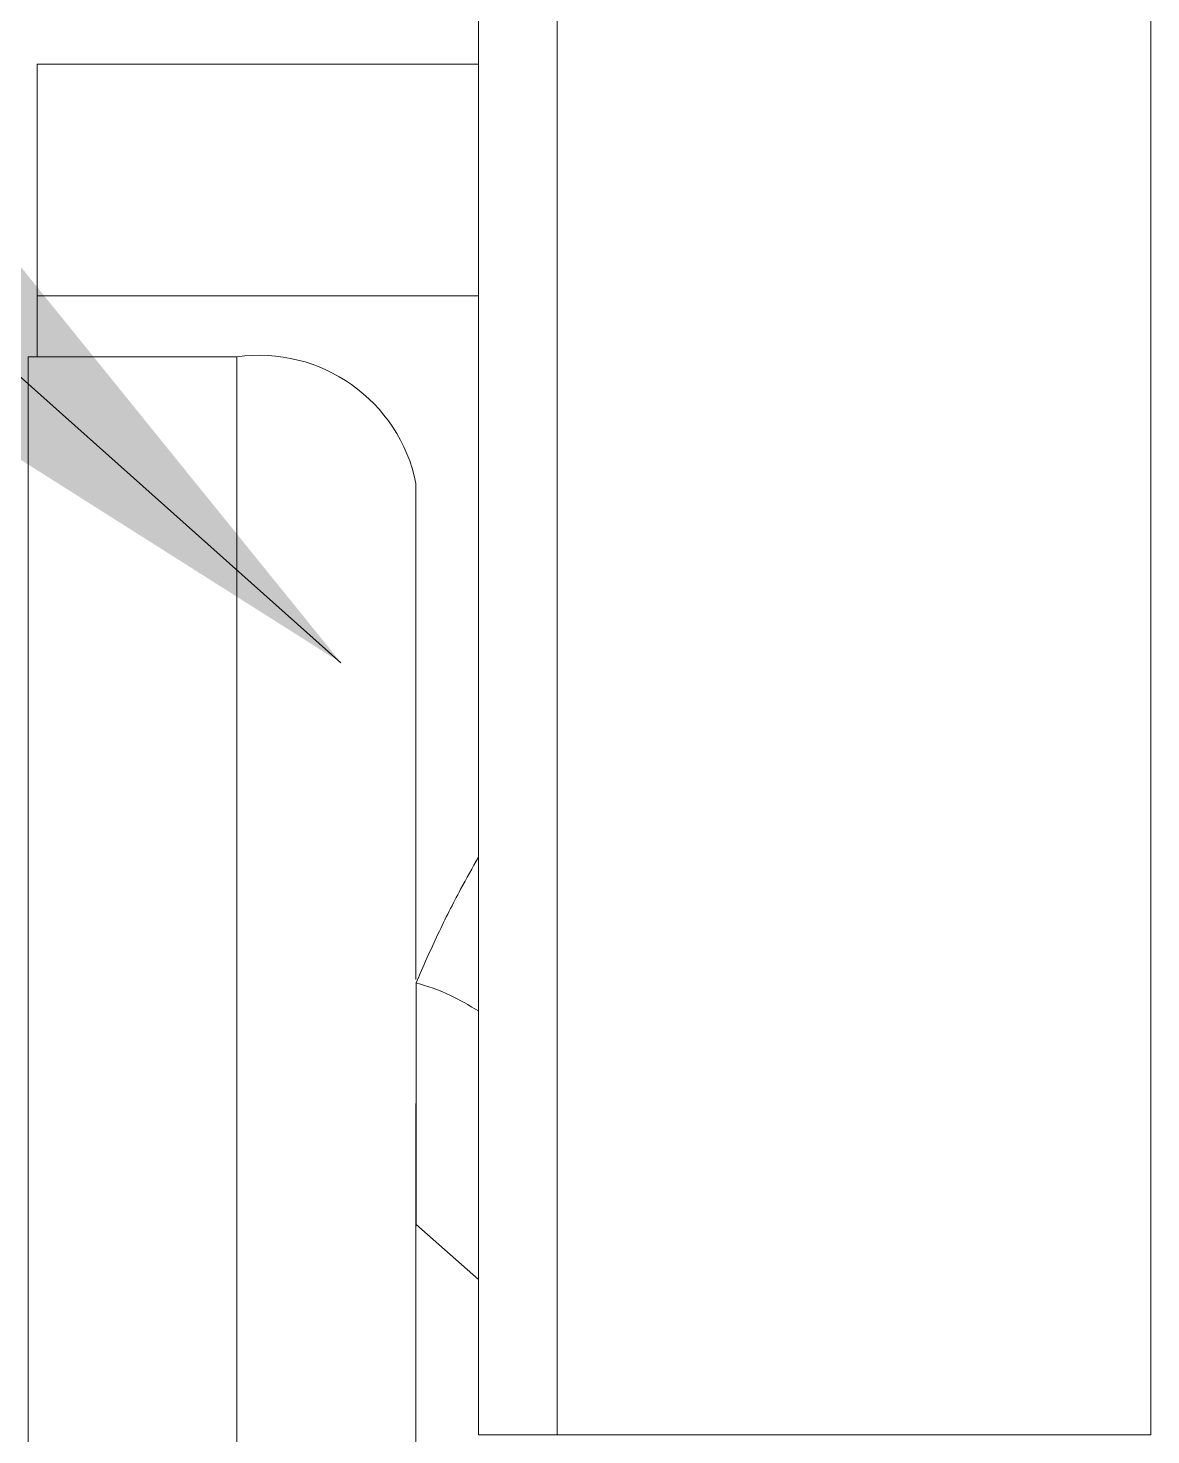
# Model space of a CAD drawing. Extents: x -976302 to -776254, y 5665 to 231437.
# Drawn here: x -798605.3 to -798510.6, y 81750.7 to 81869.3 of the extents above; entities that cross this region are included whole.
import ezdxf

# ---------------------------------------------------------------- set-up
doc = ezdxf.new("R2010")
doc.units = 0
doc.header["$LTSCALE"] = 1000
doc.header["$MEASUREMENT"] = 0
doc.layers.add('22', color=7, linetype='Continuous')
doc.styles.get("Standard").update_dxf_attribs({"font": 'gbenor.shx', "bigfont": 'gbcbig.shx'})
doc.dimstyles.get("Standard").update_dxf_attribs({"dimscale": 100, "dimtxt": 3.5, "dimasz": 1, "dimexe": 2.5, "dimexo": 3, "dimgap": 1.5, "dimtad": 1, "dimdec": 0, "dimzin": 0, "dimdsep": 46, "dimtxsty": 'Standard', "dimblk": 'ARCHTICK', "dimcen": 0.09, "dimadec": 0, "dimazin": 0, "dimtfac": 1, "dimtdec": 0, "dimtix": 1, "dimtmove": 2, "dimatfit": 3, "dimfxl": 1, "dimtolj": 1, "dimtzin": 0, "dimarcsym": 0})

# ---------------------------------------------------------------- blocks, each defined once
blk = doc.blocks.new('*U19')
at = {"color": 7, "linetype": 'Continuous', "lineweight": 15}
for p, q in [((-15788.536, -17383.221), (-15788.536, -17347.185)), ((-15778.659, -17383.221), (-15778.659, -17347.756)), ((-15777.346, -17383.221), (-15777.346, -17347.756)), ((-15770.003, -17360.422), (-15777.346, -17360.422)), ((-15770.003, -17364.274), (-15770.003, -17360.422)), ((-15770.003, -17365.292), (-15770.003, -17364.274)), ((-15773.329, -17365.292), (-15769.854, -17365.292)), ((-15776.307, -17375.645), (-15776.307, -17367.398)), ((-15776.311, -17379.72), (-15776.311, -17375.702)), ((-15776.307, -17427.894), (-15776.307, -17377.711)), ((-15776.311, -17379.72), (-15777.346, -17380.636)), ((-15788.536, -17383.221), (-15778.659, -17383.221)), ((-15778.661, -17383.221), (-15777.346, -17383.221))]:
    blk.add_line(p, q, dxfattribs=at)
at = {"color": 8, "linetype": 'Continuous', "lineweight": 15}
blk.add_line((-15770.003, -17364.274), (-15777.346, -17364.274), dxfattribs=at)
at = {"color": 253, "linetype": 'Continuous', "lineweight": 15, "true_color": 0x9e9e9e}
for p, q in [((-15773.329, -17427.894), (-15773.329, -17365.292)), ((-15769.854, -17427.894), (-15769.854, -17365.292))]:
    blk.add_line(p, q, dxfattribs=at)
at = {"color": 7, "linetype": 'Continuous', "lineweight": 15}
blk.add_arc((-15773.701, -17367.924), 2.659, 81.9505, 168.5782, dxfattribs=at)
for points, knots in [([(-15777.346, -17373.613), (-15777.247, -17373.789), (-15777.019, -17374.195), (-15776.667, -17374.887), (-15776.429, -17375.429), (-15776.309, -17375.703)], [0, 0, 0, 0, 0.274896, 0.634581, 1, 1, 1, 1]), ([(-15776.311, -17375.701), (-15776.498, -17375.76), (-15776.83, -17375.864), (-15777.189, -17376.076), (-15777.346, -17376.168)], [0, 0, 0, 0, 0.564043, 1, 1, 1, 1])]:
    blk.add_open_spline(points, degree=3, knots=knots, dxfattribs=at)
blk = doc.blocks.new('_ArchTick')
at = {"color": 0, "linetype": 'ByBlock', "const_width": 0.4}
blk.add_lwpolyline([(-0.5, -0.5), (0.5, 0.5)], dxfattribs=at)

msp = doc.modelspace()

# ---------------------------------------------------------------- block references
at = {"xscale": -5.068799998611212, "yscale": 5.068799999542534, "zscale": 5.068800000000002}
msp.add_blockref('*U19', (-878539.54, 169862.78), dxfattribs=at)
msp.add_blockref('*U19', (-878539.54, 169862.78), dxfattribs=at)

# ---------------------------------------------------------------- leaders
at = {"layer": '22'}
msp.add_leader([(-798578.92, 81815.81), (-799411.53, 82557.39)], dimstyle='Standard', override={"dimgap": 100, "dimtad": 0}, dxfattribs=at)

doc.saveas('drawing.dxf')
